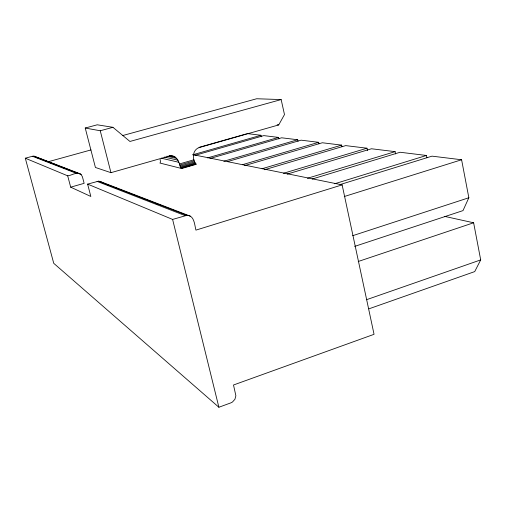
<?xml version="1.0" encoding="UTF-8"?>
<svg xmlns="http://www.w3.org/2000/svg" width="506" height="506" viewBox="0 0 506 506"><rect width="100%" height="100%" fill="white"/><g stroke="black" fill="none" stroke-linecap="round" stroke-linejoin="round"><path stroke-width="0.76" d="M340.089 184.57L432.023 156.152L461.598 159.763L468.847 197.751L462.996 210.61L354.655 246.397M444.559 216.372L473.622 222.779L480.7 259.901L474.723 271.602L368.963 308.818M160.143 159.396L160.484 162.103L159.94 163.052L181.692 168.517L196.328 164.279C191.704 159.586 192.337 149.466 199.528 147.461L278.717 124.919L284.48 114.565L281.159 99.574L256.681 98.752L122.433 135.621M25.3 158.214L67.69 175.829L70.682 187.169L84.135 183.33L82.427 176.809L81.169 174.602L80.157 173.824L34.516 156.253L32.435 156.265L25.3 158.214L53.744 263.322L218.883 407.248L230.806 402.89L232.431 402.049L234.917 399.297L235.878 395.749L233.506 384.996L374.054 334.314L342.132 184.88L193.014 154.665M366.401 299.748L480.7 259.901M358.229 261.494L473.622 222.779M352.676 235.701L468.847 197.751M344.263 196.53L461.598 159.763M342.132 184.88L195.942 230.116C194.519 224.955 194.468 215.354 186.954 215.328L98.48 181.199L87.62 184.114L90.833 196.467L70.682 187.169M334.675 183.767L426.444 155.469L426.893 157.758M307.42 178.302L395.11 151.648L395.578 153.957M87.62 184.114L172.609 219.433L186.954 215.328M312.145 179.048L400.094 152.255L426.444 155.469M283.449 173.292L366.995 148.214L367.476 150.516M287.136 174.127L371.48 148.764L395.11 151.648M262.07 168.732L341.639 145.121L341.967 146.664M264.625 169.719L345.693 145.614L366.995 148.214M244.67 165.607L322.335 142.762L341.639 145.121M242.437 164.697L318.654 142.312L318.982 143.843M223.854 161.25L297.711 139.757L298.047 141.275M227.479 161.616L301.07 140.168L318.654 142.312M170.098 155.519C176.809 155.462 178.972 161.775 180.446 167.05L195.057 162.831M210.041 158.479L281.64 137.796L297.711 139.757M180.446 167.05L180.882 167.783L195.506 163.558M180.882 167.783L181.306 168.283L195.936 164.052M179.339 163.988L193.943 159.782M179.649 165.089L194.253 160.876M207.58 157.897L278.559 137.417L278.901 138.935M180.028 166.132L194.633 161.914M192.672 154.83L260.976 135.273L261.317 136.784M194.918 155.367L263.809 135.621L278.559 137.417M199.003 147.385L246.631 133.831M281.159 99.574L129.947 141.459L112.946 127.316L97.234 124.799L85.236 128.031L95.419 167.473L110.953 172.672L168.789 156.209L173.122 156.183M67.69 175.829C71.763 175.455 76.064 171.838 80.157 173.824M48.608 161.635L90.966 149.934M85.236 128.031L100.245 130.763L112.946 127.316M277.149 124.773L278.717 124.919M98.48 181.199L99.853 181.363L190.439 216.22M247.39 133.616L260.976 135.273M169.459 155.57L170.965 155.899M169.048 155.703L175.127 157.043M166.91 156.196L176.834 158.422M164.349 157.069L178.131 160.219M161.287 158.176L178.934 162.312M33.478 156.12L77.703 173.185M36.318 157.277L58.373 165.797M59.847 166.366L64.996 168.353M66.463 168.922L71.612 170.908M74.553 172.046L76.76 172.894M79.701 174.032L81.169 174.602M107.373 184.715L109.581 185.569M113.989 187.271L116.19 188.118M142.641 198.333L144.849 199.187M149.257 200.888L151.458 201.736M155.867 203.444L158.068 204.291M32.435 156.265L76.431 173.368M97.101 181.401L185.133 215.626M99.853 181.363L101.137 181.888M34.516 156.253L35.483 156.645M181.306 168.283L181.692 168.517M100.245 130.763L110.953 172.672M172.609 219.433L218.883 407.248"/></g></svg>
